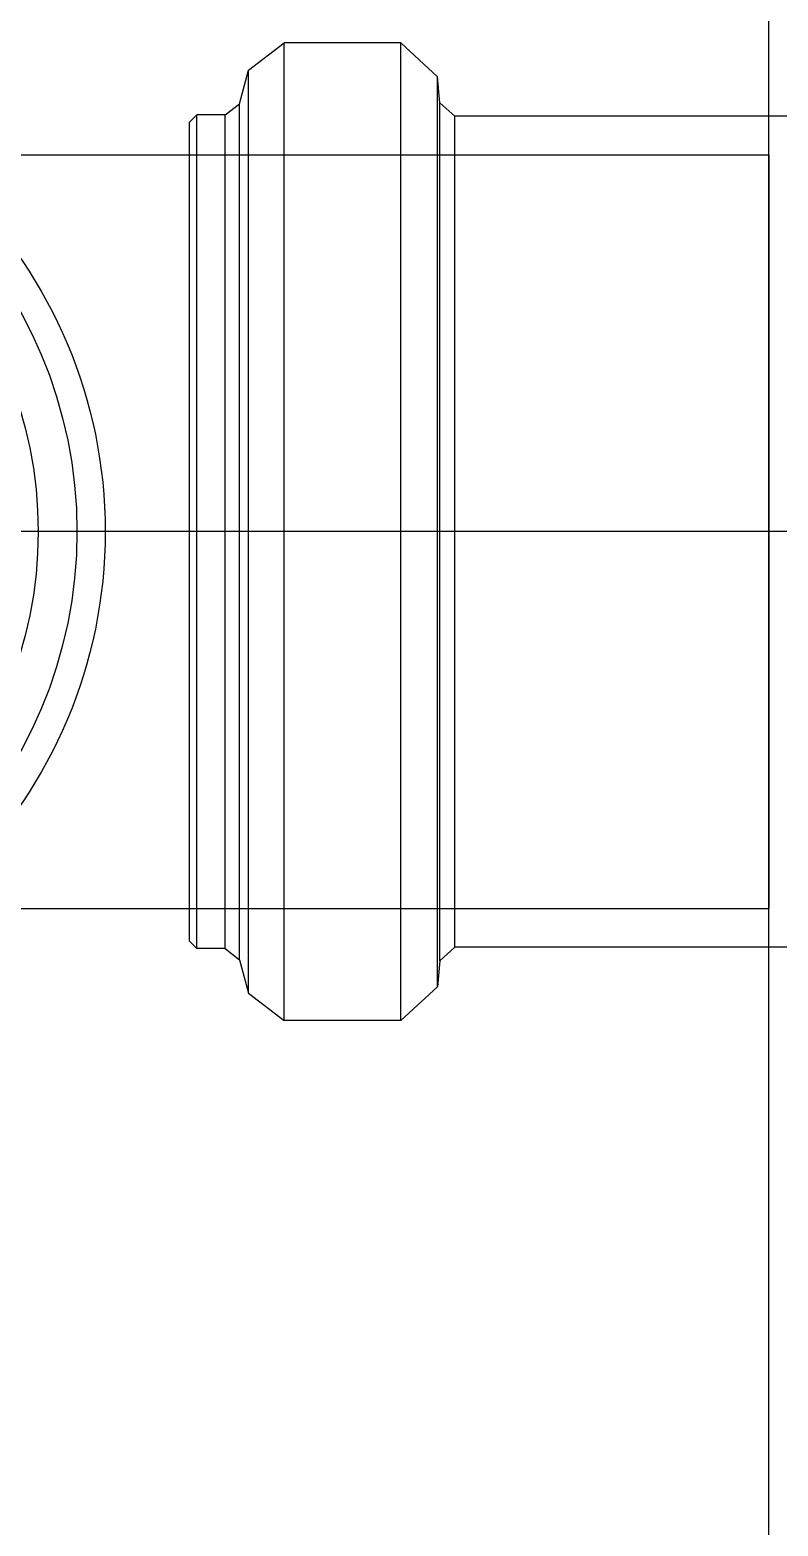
# Model space of a CAD drawing. Header units: millimetres. Extents: x -1292 to 2253, y 326 to 453.
# Drawn here: x 2092.249 to 2092.2994, y 362.1775 to 362.2782 of the extents above; entities that cross this region are included whole.
import ezdxf

# ---------------------------------------------------------------- set-up
doc = ezdxf.new("R2010")
doc.units = ezdxf.units.MM
doc.header["$LTSCALE"] = 0.5
doc.linetypes.add('HIDDENX2', pattern=[0.75, 0.5, -0.25])
for name, color, linetype in [('-HIDRO', 8, 'Continuous'), ('Eixo', 4, 'HIDDENX2'), ('Esgoto', 5, 'ByLayer')]:
    doc.layers.add(name, color=color, linetype=linetype)

msp = doc.modelspace()

# ---------------------------------------------------------------- linework, layer by layer
at = {"layer": '-HIDRO', "ltscale": 0.05}
msp.add_line((2092.29874, 361.32117), (2092.29874, 364.32117), dxfattribs=at)
at = {"layer": 'Eixo'}
for p, q in [((2092.29874, 362.24445), (2092.22156, 362.24445)), ((2092.29874, 362.24445), (2092.22156, 362.24445)), ((2092.32224, 362.24445), (2092.29099, 362.24445)), ((2092.29874, 362.24445), (2092.29099, 362.24445))]:
    msp.add_line(p, q, dxfattribs=at)
at = {"layer": 'Esgoto', "color": 2}
for p, q in [((2092.2637, 362.27549), (2092.26611, 362.27735)), ((2092.27395, 362.27735), (2092.26611, 362.27735)), ((2092.26611, 362.21155), (2092.26611, 362.27735)), ((2092.27644, 362.27506), (2092.27395, 362.27735)), ((2092.27395, 362.21155), (2092.27395, 362.27735)), ((2092.26309, 362.27324), (2092.2637, 362.27549)), ((2092.2637, 362.2134), (2092.2637, 362.27549)), ((2092.27659, 362.27331), (2092.27644, 362.27506)), ((2092.27644, 362.21383), (2092.27644, 362.27506)), ((2092.27759, 362.2724), (2092.27659, 362.27331)), ((2092.27659, 362.21558), (2092.27659, 362.27331)), ((2092.25974, 362.272), (2092.26024, 362.2725)), ((2092.26213, 362.2725), (2092.26024, 362.2725)), ((2092.26024, 362.2164), (2092.26024, 362.2725)), ((2092.26213, 362.2725), (2092.26309, 362.27324)), ((2092.26213, 362.2164), (2092.26213, 362.2725)), ((2092.26309, 362.21565), (2092.26309, 362.27324)), ((2092.30024, 362.2724), (2092.27759, 362.2724)), ((2092.27759, 362.2165), (2092.27759, 362.2724)), ((2092.25974, 362.2169), (2092.25974, 362.272)), ((2092.24511, 362.2698), (2092.25974, 362.2698)), ((2092.24511, 362.2698), (2092.29874, 362.2698)), ((2092.29874, 362.2698), (2092.29874, 362.24445)), ((2092.29874, 362.24445), (2092.29874, 362.2191)), ((2092.24511, 362.2191), (2092.25974, 362.2191)), ((2092.24511, 362.2191), (2092.29874, 362.2191)), ((2092.25974, 362.2169), (2092.26024, 362.2164)), ((2092.26213, 362.2164), (2092.26024, 362.2164)), ((2092.26213, 362.2164), (2092.26309, 362.21565)), ((2092.27759, 362.2165), (2092.27659, 362.21558)), ((2092.30024, 362.2165), (2092.27759, 362.2165)), ((2092.26309, 362.21565), (2092.2637, 362.2134)), ((2092.27659, 362.21558), (2092.27644, 362.21383)), ((2092.2637, 362.2134), (2092.26611, 362.21155)), ((2092.27644, 362.21383), (2092.27395, 362.21155)), ((2092.27395, 362.21155), (2092.26611, 362.21155))]:
    msp.add_line(p, q, dxfattribs=at)
for radius in [0.0325, 0.0325, 0.0306, 0.02799]:
    msp.add_circle((2092.22156, 362.24445), radius, dxfattribs=at)

doc.saveas('drawing.dxf')
